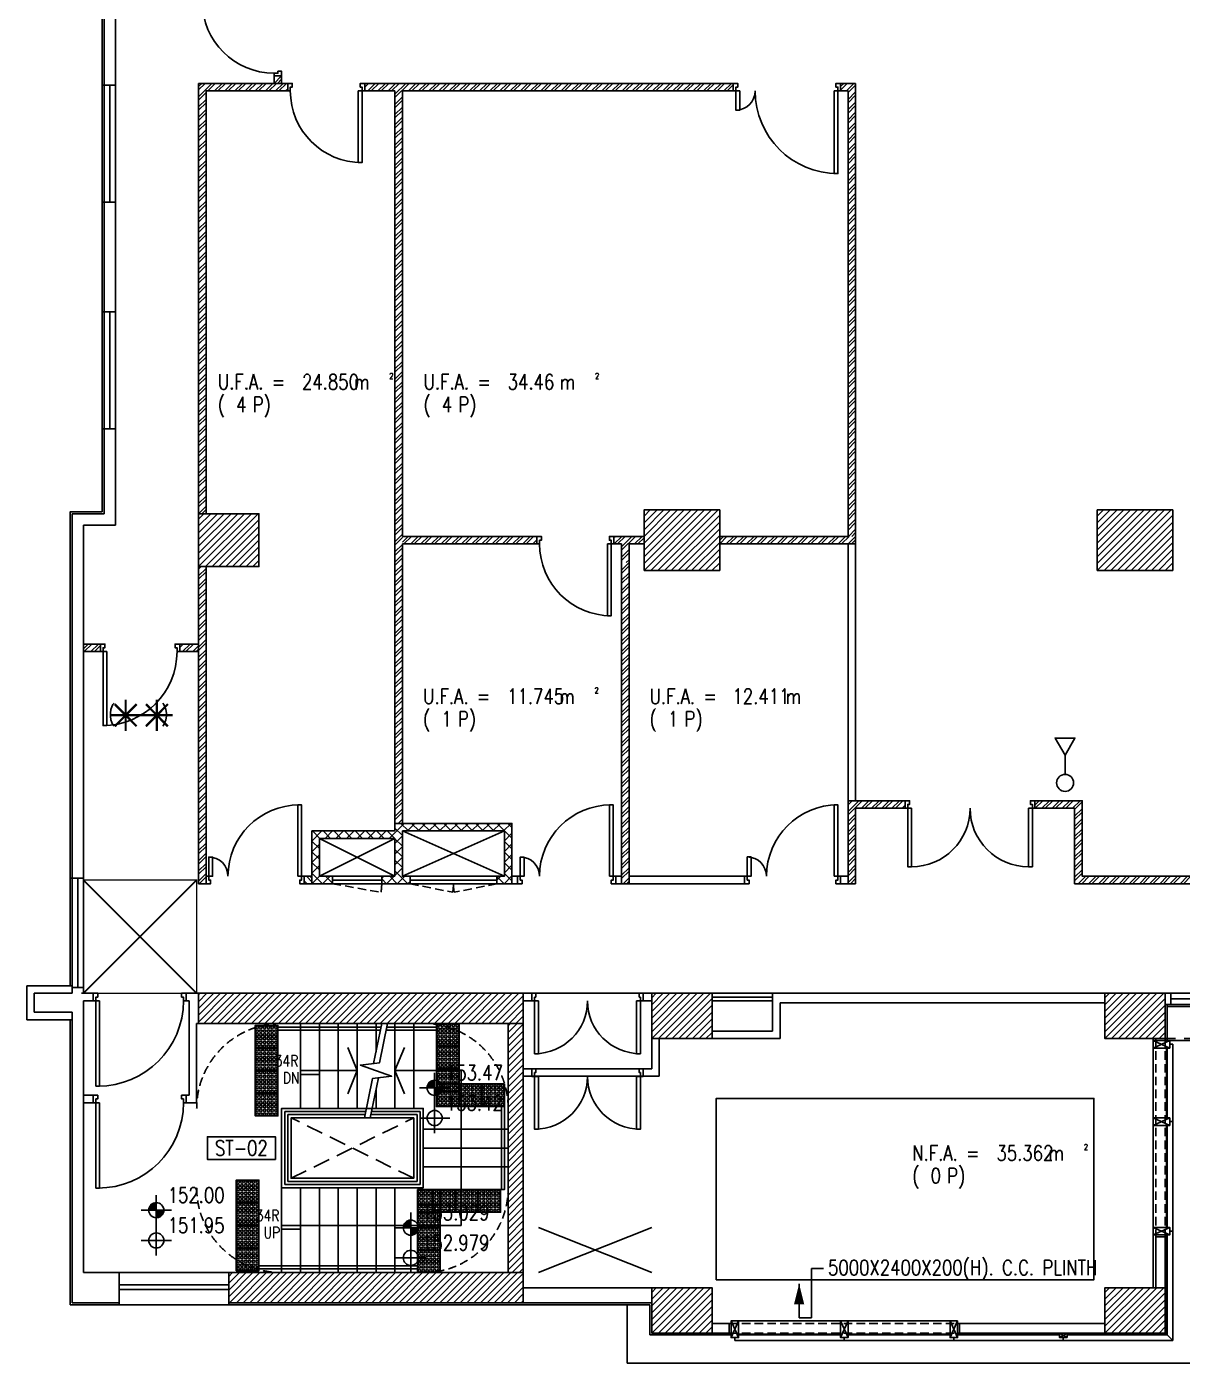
# Model space of a CAD drawing. Header units: millimetres. Extents: x -68474 to 336725, y -113450 to 40976.
# Drawn here: x 268350 to 283650, y -47675 to -29975 of the extents above; entities that cross this region are included whole.
import ezdxf
from ezdxf.enums import TextEntityAlignment as Align

# ---------------------------------------------------------------- set-up
doc = ezdxf.new("R2010")
doc.units = ezdxf.units.MM
doc.header["$LTSCALE"] = 900
for name, pattern in [('CYT_152$0$CENTER', [2, 1.25, -0.25, 0.25, -0.25]), ('CYT_152$0$HIDDEN', [0.375, 0.25, -0.125]), ('CYT_152$0$HIDDEN2', [0.1875, 0.125, -0.0625])]:
    doc.linetypes.add(name, pattern=pattern)
for name, color, linetype in [('CYT_152$0$HATCH', 8, 'Continuous'), ('CYT_152$0$LS-SAFTYSHOWER', 3, 'Continuous'), ('CYT_152$0$REF_LEV147-167$0$RLP315', 1, 'Continuous'), ('CYT_152$0$RLP032_S', 2, 'Continuous'), ('CYT_152$0$RLP043_N20', 3, 'Continuous'), ('CYT_152$0$RLP046_T20', 3, 'Continuous'), ('CYT_152$0$RLP064_C240', 240, 'Continuous'), ('CYT_152$0$RLP064_C240FS', 240, 'Continuous'), ('CYT_152$0$RLP064_C51', 51, 'Continuous'), ('CYT_152$0$RLP071-AI-20121112', 3, 'Continuous'), ('CYT_152$0$RLP082_MOE', 240, 'CYT_152$0$CENTER'), ('CYT_152$0$RLP223', 4, 'Continuous'), ('CYT_152$0$RLP223_C', 1, 'Continuous'), ('CYT_152$0$RLP223_H', 8, 'Continuous'), ('CYT_152$0$RLP240', 1, 'Continuous'), ('CYT_152$0$RLP280', 6, 'Continuous'), ('CYT_152$0$RLP314', 9, 'Continuous'), ('CYT_152$0$RLP315', 1, 'Continuous'), ('CYT_152$0$RLP340', 9, 'Continuous'), ('CYT_152$0$RLP383', 9, 'Continuous'), ('CYT_152$0$RLP390_C1', 1, 'Continuous'), ('CYT_152$0$RLP390_C2', 2, 'Continuous'), ('CYT_152$0$RLP390_C3', 3, 'Continuous'), ('CYT_152$0$RLP390_C9', 9, 'Continuous'), ('CYT_152$0$RLP390_S', 1, 'CYT_152$0$HIDDEN2'), ('CYT_152$0$RLP430_TAC', 8, 'Continuous'), ('CYT_152$0$RLP720', 1, 'CYT_152$0$HIDDEN2'), ('CYT_152$0$RLP740', 1, 'Continuous')]:
    doc.layers.add(name, color=color, linetype=linetype)
doc.styles.add('CYT_152$0$RLP-SIMPLEX', font='SIMPLEX.shx', dxfattribs={"width": 0.8})
pattern_1 = [(45, (271025, -42775), (-67.3519, 67.3519), []), (45, (271069.9, -42775), (-67.3519, 67.3519), [])]
pattern_2 = [(45, (273325, -37069.67), (-67.3519, 67.3519), []), (45, (273369.9, -37069.67), (-67.3519, 67.3519), [])]

# ---------------------------------------------------------------- blocks, each defined once
blk = doc.blocks.new('CYT_152$0$LEV')
for p, q in [((0, 2), (0, -2)), ((-2, 0), (2, 0))]:
    blk.add_line(p, q)
blk.add_circle((0, 0), 1)
blk = doc.blocks.new('CYT_152$0$S-LEV')
blk.add_blockref('CYT_152$0$LEV', (0, 0))
at = {"style": 'CYT_152$0$RLP-SIMPLEX', "width": 0.8}
blk.add_attdef('SFL', (1.5, 1), '', height=2, dxfattribs=at)
blk = doc.blocks.new('CYT_152$0$LEV1')
for p, q in [((0, 2), (0, -2)), ((-2, 0), (2, 0)), ((-1, 0.05), (0, 0.05)), ((-0.99, 0.15), (0, 0.15)), ((-0.97, 0.25), (0, 0.25)), ((1, -0.05), (0, -0.05)), ((0.99, -0.15), (0, -0.15)), ((0.97, -0.25), (0, -0.25)), ((0.94, -0.35), (0, -0.35)), ((0.9, -0.45), (0, -0.45)), ((0.84, -0.55), (0, -0.55)), ((0.76, -0.65), (0, -0.65)), ((0.67, -0.75), (0, -0.75)), ((0.53, -0.85), (0, -0.85)), ((0.33, -0.95), (0, -0.95))]:
    blk.add_line(p, q)
blk.add_circle((0, 0), 1)
blk = doc.blocks.new('CYT_152$0$F-LEV')
for p, q in [((-0.94, 0.35), (0, 0.35)), ((-0.9, 0.45), (0, 0.45)), ((-0.84, 0.55), (0, 0.55)), ((-0.76, 0.65), (0, 0.65)), ((-0.67, 0.75), (0, 0.75)), ((-0.53, 0.85), (0, 0.85)), ((-0.33, 0.95), (0, 0.95))]:
    blk.add_line(p, q)
blk.add_blockref('CYT_152$0$LEV1', (0, 0))
at = {"style": 'CYT_152$0$RLP-SIMPLEX', "width": 0.8}
blk.add_attdef('FFL', (1.5, 1), '', height=2, dxfattribs=at)
blk = doc.blocks.new('CYT_152$0$D02d')
for points in [[(85, 100), (35, 100), (35, 1045), (85, 1045)], [(1235, 100), (1185, 100), (1185, 355), (1235, 355)]]:
    blk.add_lwpolyline(points, close=True)
for points in [[(0, 0), (60, 0), (60, 50), (35, 50), (35, 100), (0, 100)], [(1270, 0), (1210, 0), (1210, 50), (1235, 50), (1235, 100), (1270, 100)]]:
    blk.add_lwpolyline(points)
for centre, radius, start, end in [((35, 100), 945, 0, 90), ((1235, 100), 255, 90, 180)]:
    blk.add_arc(centre, radius, start, end)
blk = doc.blocks.new('CYT_152$0$1')
at = {"layer": 'CYT_152$0$LS-SAFTYSHOWER'}
blk.add_lwpolyline([(0, 0), (131, 227), (-131, 227)], close=True, dxfattribs=at)
blk.add_lwpolyline([(0, 0), (0, -255)], dxfattribs=at)
blk.add_circle((0, -367), 112, dxfattribs=at)
blk = doc.blocks.new('CYT_152$0$A$C2F3A4170')
at = {"layer": 'CYT_152$0$RLP043_N20'}
for p, q in [((-10125, 854), (-10286, 854)), ((-10286, 854), (-10286, 202)), ((-10448, 202), (-10448, 650)), ((-10286, 202), (-10448, 202))]:
    blk.add_line(p, q, dxfattribs=at)
blk.add_lwpolyline([(-10448, 650, 0, 135, 0), (-10448, 380, 135, 135, 0)], format="xyseb", dxfattribs=at)
at = {"layer": 'CYT_152$0$RLP720', "linetype": 'ByBlock'}
blk.add_lwpolyline([(-11545, 707), (-6545, 707), (-6545, 3107), (-11545, 3107)], close=True, dxfattribs=at)
at = {"layer": 'CYT_152$0$RLP043_N20', "style": 'CYT_152$0$RLP-SIMPLEX', "width": 0.8}
blk.add_text('5000X2400X200(H). C.C. PLINTH', height=200, dxfattribs=at).set_placement((-10065, 767))
blk = doc.blocks.new('CYT_152$0$A$C15714936')
at = {"layer": 'CYT_152$0$RLP043_N20', "const_width": 30}
for points in [[(0, 207), (0, -207)], [(413, 207), (413, -207)], [(-207, 0), (207, 0)], [(-145, 147), (145, -147)], [(145, 147), (-145, -147)], [(207, 0), (620, 0)], [(268, 147), (558, -147)], [(558, 147), (268, -147)]]:
    blk.add_lwpolyline(points, dxfattribs=at)
at = {"layer": 'CYT_152$0$RLP043_N20', "style": 'CYT_152$0$RLP-SIMPLEX', "width": 0.8}
blk.add_text('(     )', height=200, dxfattribs=at).set_placement((-230, -78))
blk = doc.blocks.new('CYT_152$0$TAC')
blk.add_lwpolyline([(0, 0), (300, 0), (300, 300), (0, 300)], close=True)
for centre in [(25, 275), (25, 225), (25, 175), (75, 275), (75, 225), (75, 175), (125, 275), (125, 225), (125, 175), (175, 275), (175, 225), (175, 175), (225, 275), (225, 225), (225, 175), (275, 275), (275, 225), (275, 175), (25, 125), (25, 75), (25, 25), (75, 125), (75, 75), (75, 25), (125, 125), (125, 75), (125, 25), (175, 125), (175, 75), (175, 25), (225, 125), (225, 75), (225, 25), (275, 125), (275, 75), (275, 25)]:
    blk.add_circle(centre, 17.5)
blk = doc.blocks.new('CYT_152$0$DOUBLE')
at = {"layer": 'CYT_152$0$RLP315'}
for points in [[(561658, 376133), (561673, 376133), (561673, 376183), (561673, 376183), (561673, 376183), (561623, 376183), (561623, 376083), (561623, 376083), (561623, 376083), (561658, 376083)], [(563058, 376133), (563043, 376133), (563043, 376183), (563043, 376183), (563043, 376183), (563093, 376183), (563093, 376083), (563093, 376083), (563093, 376083), (563058, 376083)], [(561708, 376083), (561658, 376083), (561658, 375383), (561708, 375383)], [(563008, 376083), (563058, 376083), (563058, 375383), (563008, 375383)]]:
    blk.add_lwpolyline(points, close=True, dxfattribs=at)
for centre, start, end in [((561658, 376083), 270, 0), ((563058, 376083), 180, 270)]:
    blk.add_arc(centre, 700, start, end, dxfattribs=at)
blk = doc.blocks.new('CYT_152$0$ST-ARR')
at = {"color": 4}
blk.add_lwpolyline([(-306, -125), (0, 0), (306, -125)], dxfattribs=at)
blk = doc.blocks.new('CYT_152$0$hollow-1')
at = {"layer": 'CYT_152$0$RLP390_C2'}
blk.add_line((-40, 0), (0, 0), dxfattribs=at)
blk.add_lwpolyline([(-260, -50), (-260, 50), (-40, 50), (-40, -50)], close=True, dxfattribs=at)
at = {"layer": 'CYT_152$0$RLP390_C9'}
for p, q in [((-260, 50), (-40, -50)), ((-260, -50), (-40, 50))]:
    blk.add_line(p, q, dxfattribs=at)
blk = doc.blocks.new('CYT_152$0$hollow-3a')
at = {"layer": 'CYT_152$0$RLP390_C2'}
blk.add_line((15, -15), (100, -100), dxfattribs=at)
blk.add_lwpolyline([(-100, -15), (15, -15), (15, 100), (0, 100), (0, 0), (-100, 0), (-100, -15)], dxfattribs=at)
blk = doc.blocks.new('CYT_152$0$ED1600D')
for points in [[(-1575, 100), (-1625, 100), (-1625, 875), (-1575, 875)], [(-25, 100), (25, 100), (25, 875), (-25, 875)]]:
    blk.add_lwpolyline(points, close=True)
for points in [[(-1660, 0), (-1600, 0), (-1600, 50), (-1625, 50), (-1625, 100), (-1660, 100)], [(60, 0), (0, 0), (0, 50), (25, 50), (25, 100), (60, 100)]]:
    blk.add_lwpolyline(points)
for centre, start, end in [((-1575, 100), 0, 90), ((-25, 100), 90, 180)]:
    blk.add_arc(centre, 775, start, end)
blk = doc.blocks.new('CYT_152$0$ED900L')
blk.add_lwpolyline([(85, 100), (35, 100), (35, 1050), (85, 1050)], close=True)
for points in [[(0, 0), (60, 0), (60, 50), (35, 50), (35, 100), (0, 100)], [(1020, 0), (960, 0), (960, 50), (985, 50), (985, 100), (1020, 100)]]:
    blk.add_lwpolyline(points)
blk.add_arc((35, 100), 950, 0, 90)
blk = doc.blocks.new('CYT_152$0$ST-MARK')
at = {"color": 2}
blk.add_lwpolyline([(-5.5, -1.5), (-5.5, 1.5), (3.5, 1.5), (3.5, -1.5)], close=True, dxfattribs=at)
at = {"style": 'CYT_152$0$RLP-SIMPLEX', "width": 0.8}
blk.add_attdef('STAIR_NO', text='', height=2, dxfattribs=at).set_placement((-1, 0), align=Align.MIDDLE)
blk = doc.blocks.new('CYT_152$0$hollow-1a')
at = {"layer": 'CYT_152$0$RLP390_C2'}
blk.add_line((40, 0), (0, 0), dxfattribs=at)
blk.add_lwpolyline([(40, -50), (40, 50), (100, 50), (100, -50)], close=True, dxfattribs=at)
at = {"layer": 'CYT_152$0$RLP390_C9'}
for p, q in [((40, 50), (100, -50)), ((40, -50), (100, 50))]:
    blk.add_line(p, q, dxfattribs=at)
blk = doc.blocks.new('CYT_152$0$REF_LEV147-167$0$ED900L')
blk.add_lwpolyline([(85, 100), (35, 100), (35, 1050), (85, 1050)], close=True)
for points in [[(0, 0), (60, 0), (60, 50), (35, 50), (35, 100), (0, 100)], [(1020, 0), (960, 0), (960, 50), (985, 50), (985, 100), (1020, 100)]]:
    blk.add_lwpolyline(points)
blk.add_arc((35, 100), 950, 0, 90)
blk = doc.blocks.new('CYT_152$0$D02a')
for points in [[(-85, 100), (-35, 100), (-35, 1195), (-85, 1195)], [(-1385, 100), (-1335, 100), (-1335, 355), (-1385, 355)]]:
    blk.add_lwpolyline(points, close=True)
for points in [[(-1420, 0), (-1360, 0), (-1360, 50), (-1385, 50), (-1385, 100), (-1420, 100)], [(0, 0), (-60, 0), (-60, 50), (-35, 50), (-35, 100), (0, 100)]]:
    blk.add_lwpolyline(points)
for centre, radius, start, end in [((-35, 100), 1095, 90, 180), ((-1385, 100), 255, 0, 90)]:
    blk.add_arc(centre, radius, start, end)
blk = doc.blocks.new('CYT_152$0$ED1080L_1')
for points in [[(-85, 100), (-25, 100), (-25, 50), (-50, 50), (-50, 0), (-85, 0)], [(1145, 100), (1085, 100), (1085, 50), (1110, 50), (1110, 0), (1145, 0)]]:
    blk.add_lwpolyline(points)
blk.add_lwpolyline([(0, 0), (-50, 0), (-50, -1130), (0, -1130)], close=True)
blk.add_arc((-20, 0), 1130, 270, 0)
blk = doc.blocks.new('CYT_152$0$D02E__X')
for points in [[(660, -1), (710, -1), (710, 944), (660, 944)], [(-520, -1), (-470, -1), (-470, 254), (-520, 254)]]:
    blk.add_lwpolyline(points, close=True)
for points in [[(-555, -101), (-495, -101), (-495, -51), (-520, -51), (-520, -1), (-555, -1)], [(745, -101), (685, -101), (685, -51), (710, -51), (710, -1), (745, -1)]]:
    blk.add_lwpolyline(points)
for centre, radius, start, end in [((680, -1), 945, 90, 180), ((-520, -1), 255, 0, 90)]:
    blk.add_arc(centre, radius, start, end)
blk = doc.blocks.new('CYT_152$0$fsdfsdfs')
blk.add_lwpolyline([(85, 100), (35, 100), (35, 1080), (85, 1080)], close=True)
for points in [[(0, 0), (60, 0), (60, 50), (35, 50), (35, 100), (0, 100)], [(1050, 0), (990, 0), (990, 50), (1015, 50), (1015, 100), (1050, 100)]]:
    blk.add_lwpolyline(points)
blk.add_arc((35, 100), 980, 0, 90)
blk = doc.blocks.new('CYT_152')
at = {"layer": 'CYT_152$0$HATCH'}
h = blk.add_hatch(dxfattribs=at)
h.set_pattern_fill('ANSI31', color=256, scale=20, style=0)
h.set_pattern_definition([(45, (270625, -37125), (-44.9013, 44.9013), [])])
h.paths.add_polyline_path([(270625, -37125), (271425, -37125), (271425, -36425), (270625, -36425)])
h = blk.add_hatch(dxfattribs=at)
h.set_pattern_fill('ANSI31', color=256, scale=20, style=0)
h.set_pattern_definition([(45, (276525, -37175), (-44.9013, 44.9013), [])])
h.paths.add_polyline_path([(276525, -37175), (277525, -37175), (277525, -36375), (276525, -36375)])
h = blk.add_hatch(dxfattribs=at)
h.set_pattern_fill('ANSI31', color=256, scale=20, style=0)
h.set_pattern_definition([(45, (282525, -37175), (-44.9013, 44.9013), [])])
h.paths.add_polyline_path([(282525, -37175), (283525, -37175), (283525, -36375), (282525, -36375)])
h = blk.add_hatch(dxfattribs=at)
h.set_pattern_fill('ANSI31', color=256, scale=20, style=0)
h.set_pattern_definition([(45, (252625, -43375), (-44.90128, 44.90128), [])])
h.paths.add_polyline_path([(274925, -42775), (274925, -43175), (270625, -43175), (270625, -42775)])
h = blk.add_hatch(dxfattribs=at)
h.set_pattern_fill('ANSI31', color=256, scale=20, style=0)
h.set_pattern_definition([(45, (276625, -43375), (-44.9013, 44.9013), [])])
h.paths.add_polyline_path([(277425, -42775), (277425, -43375), (276625, -43375), (276625, -42775)])
h = blk.add_hatch(dxfattribs=at)
h.set_pattern_fill('ANSI31', color=256, scale=20, style=0)
h.set_pattern_definition([(45, (282625, -43375), (-44.9013, 44.9013), [])])
h.paths.add_polyline_path([(283425, -42775), (283425, -43375), (282625, -43375), (282625, -42775)])
h = blk.add_hatch(dxfattribs=at)
h.set_pattern_fill('ANSI31', color=256, scale=20, style=0)
h.set_pattern_definition([(45, (271025, -42775), (-44.9013, 44.9013), [])])
h.paths.add_polyline_path([(274725, -43175), (274725, -46475), (274925, -46475), (274925, -43175)])
h = blk.add_hatch(dxfattribs=at)
h.set_pattern_fill('ANSI31', color=256, scale=20, style=0)
h.set_pattern_definition([(45, (271025, -42575), (-44.9013, 44.9013), [])])
h.paths.add_polyline_path([(274925, -46875), (274925, -46475), (271025, -46475), (271025, -46875)])
h = blk.add_hatch(dxfattribs=at)
h.set_pattern_fill('ANSI31', color=256, scale=20, style=0)
h.set_pattern_definition([(45, (276625, -47275), (-44.9013, 44.9013), [])])
h.paths.add_polyline_path([(277425, -47275), (276625, -47275), (276625, -46675), (277425, -46675)])
h = blk.add_hatch(dxfattribs=at)
h.set_pattern_fill('ANSI31', color=256, scale=20, style=0)
h.set_pattern_definition([(45, (282625, -47275), (-44.9013, 44.9013), [])])
h.paths.add_polyline_path([(283425, -47275), (282625, -47275), (282625, -46675), (283425, -46675)])
at = {"layer": 'CYT_152$0$RLP223_H'}
h = blk.add_hatch(dxfattribs=at)
h.set_pattern_fill('ANSI32', color=256, scale=10, style=0)
h.set_pattern_definition([(45, (270625, -36425.03), (-67.3519, 67.3519), []), (45, (270669.9, -36425.03), (-67.3519, 67.3519), [])])
h.paths.add_polyline_path([(271805, -30725), (271805, -30825), (270725, -30825), (270725, -36425.03), (270625, -36425.03), (270625, -30725)])
h = blk.add_hatch(dxfattribs=at)
h.set_pattern_fill('ANSI32', color=256, scale=10, style=0)
h.set_pattern_definition([(45, (271625, -30725), (-67.35, 67.35), []), (45, (271669.9, -30725), (-67.35, 67.35), [])])
h.paths.add_polyline_path([(271725, -30625), (271625, -30625), (271625, -30725), (271725, -30725)])
h = blk.add_hatch(dxfattribs=at)
h.set_pattern_fill('ANSI32', color=256, scale=10, style=0)
h.set_pattern_definition([(45, (272325, -40525), (-67.3519, 67.3519), []), (45, (272369.9, -40525), (-67.3519, 67.3519), [])])
h.paths.add_polyline_path([(277705, -30825), (277705, -30725), (272825, -30725), (272825, -30825), (273225, -30825), (273225, -40525), (273325, -40525), (273325, -30825)])
h = blk.add_hatch(dxfattribs=at)
h.set_pattern_fill('ANSI32', color=256, scale=10, style=0)
h.set_pattern_definition(pattern_1)
h.paths.add_polyline_path([(279225, -36725), (279325, -36725), (279325, -30725), (279125, -30725), (279125, -30825), (279225, -30825)])
h = blk.add_hatch(dxfattribs=at)
h.set_pattern_fill('ANSI32', color=256, scale=10, style=0)
h.set_pattern_definition(pattern_2)
h.paths.add_polyline_path([(275105, -36725), (273325, -36725), (273325, -36825), (275105, -36825)])
h = blk.add_hatch(dxfattribs=at)
h.set_pattern_fill('ANSI32', color=256, scale=10, style=0)
h.set_pattern_definition(pattern_2)
h.paths.add_polyline_path([(276125, -36725), (276125, -36825), (276225, -36825), (276225, -37069.67), (276325, -37069.67), (276325, -36825), (276525, -36825), (276525, -36725)])
h = blk.add_hatch(dxfattribs=at)
h.set_pattern_fill('ANSI32', color=256, scale=10, style=0)
h.set_pattern_definition(pattern_2)
h.paths.add_polyline_path([(279325, -36825), (277525, -36825), (277525, -36725), (279325, -36725)])
h = blk.add_hatch(dxfattribs=at)
h.set_pattern_fill('ANSI32', color=256, scale=10, style=0)
h.set_pattern_definition(pattern_1)
h.paths.add_polyline_path([(270725, -37125), (270625, -37125), (270625, -41325), (270725, -41325), (270725, -41279.78), (270725, -41225)])
h = blk.add_hatch(dxfattribs=at)
h.set_pattern_fill('ANSI32', color=256, scale=10, style=0)
h.set_pattern_definition(pattern_1)
h.paths.add_polyline_path([(276225, -37075), (276225, -41325), (276325, -41325), (276325, -37075)])
h = blk.add_hatch(dxfattribs=at)
h.set_pattern_fill('ANSI32', color=256, scale=10, style=0)
h.set_pattern_definition([(45, (205675, -42775), (-67.35192, 67.35192), []), (45, (205719.9, -42775), (-67.35192, 67.35192), [])])
h.paths.add_polyline_path([(270625, -38250), (270625, -38150), (270375, -38150), (270375, -38250)])
h.paths.add_polyline_path([(269100, -38150), (269100, -38250), (269325, -38250), (269325, -38150)])
h = blk.add_hatch(dxfattribs=at)
h.set_pattern_fill('ANSI32', color=256, scale=10, style=0)
h.set_pattern_definition(pattern_1)
h.paths.add_polyline_path([(279325, -40325), (279980, -40325), (279980, -40225), (279225, -40225), (279225, -41325), (279325, -41325)])
h = blk.add_hatch(dxfattribs=at)
h.set_pattern_fill('ANSI32', color=256, scale=10, style=0)
h.set_pattern_definition([(45, (271025, -42875), (-67.3519, 67.3519), []), (45, (271069.9, -42875), (-67.3519, 67.3519), [])])
h.paths.add_polyline_path([(282325, -40225), (281700, -40225), (281700, -40325), (282225, -40325), (282225, -41325), (283775, -41325), (283775, -41225), (282325, -41225)])
h = blk.add_hatch(dxfattribs=at)
h.set_pattern_fill('_USER', color=256, scale=100, angle=45, style=0, double=1, pattern_type=0)
h.set_pattern_definition([(45, (272125, -41325), (-70.7107, 70.7107), []), (135, (272125, -41325), (-70.7107, -70.7107), [])])
h.paths.add_polyline_path([(273425, -41325), (273425, -41225), (273325, -41225), (273325, -40625), (274675, -40625), (274675, -41225), (274575, -41225), (274575, -41325), (274775, -41325), (274775, -40525), (273225, -40525), (273225, -40625), (272125, -40625), (272125, -41325), (272400, -41325), (272400, -41225), (272225, -41225), (272225, -40725), (273225, -40725), (273225, -41225), (273050, -41225), (273050, -41325)])
h = blk.add_hatch(dxfattribs=at)
h.set_pattern_fill('ANSI32', color=256, scale=10, style=0)
h.set_pattern_definition([(135, (333825, -42875), (67.35192, 67.35192), []), (135, (333780.1, -42875), (67.35192, 67.35192), [])])
h.paths.add_polyline_path([(272025, -41225), (272125, -41225), (272125, -41325), (272025, -41325)])
at = {"layer": 'CYT_152$0$RLP046_T20'}
for p, q in [((268350, -43125), (268950, -43125)), ((268925, -43125), (268925, -46900)), ((268925, -46900), (269575, -46900)), ((271025, -46900), (276600, -46900)), ((276600, -46900), (276600, -47300)), ((277675, -47300), (276600, -47300))]:
    blk.add_line(p, q, dxfattribs=at)
for points in [[(269575, -46875), (269575, -46900)], [(271025, -46875), (271025, -46900)]]:
    blk.add_lwpolyline(points, dxfattribs=at)
at = {"layer": 'CYT_152$0$RLP064_C51'}
for points in [[(273600, -45350), (271725, -45350), (271725, -44300), (273600, -44300)], [(271850, -44425), (273475, -44425), (273475, -45225), (271850, -45225)]]:
    blk.add_lwpolyline(points, close=True, dxfattribs=at)
at = {"layer": 'CYT_152$0$RLP082_MOE', "color": 1, "linetype": 'CYT_152$0$HIDDEN', "const_width": 20}
for points in [[(270600, -41275), (269100, -42775)], [(270600, -42775), (269100, -41275)]]:
    blk.add_lwpolyline(points, dxfattribs=at)
blk.add_lwpolyline([(269100, -41275), (270600, -41275), (270600, -42775), (269100, -42775)], close=True, dxfattribs=at)
at = {"layer": 'CYT_152$0$RLP223'}
for p, q in [((269375, -29300), (269375, -30750)), ((269525, -29300), (269525, -30750)), ((269375, -30750), (269525, -30750)), ((271725, -30625), (271625, -30625)), ((271625, -30625), (271625, -30725)), ((271725, -30725), (271725, -30625)), ((277705, -30725), (277705, -30825)), ((277705, -30725), (277705, -30825)), ((279125, -30725), (279325, -30725)), ((279125, -30825), (279125, -30725)), ((279125, -30825), (279125, -30725)), ((279325, -30725), (279325, -36825)), ((270725, -36425), (270725, -30825)), ((273225, -30825), (273225, -40625)), ((273325, -30825), (273325, -36725)), ((279125, -30825), (279225, -30825)), ((279225, -30825), (279225, -36725)), ((269375, -32300), (269375, -33750)), ((269375, -32300), (269525, -32300)), ((269525, -32300), (269525, -33750)), ((269375, -33750), (269525, -33750)), ((269375, -35300), (269375, -36425)), ((269375, -35300), (269525, -35300)), ((269525, -35300), (269525, -36575)), ((268950, -36425), (268950, -41250)), ((268950, -36425), (269375, -36425)), ((269100, -36575), (269100, -41250)), ((269100, -36575), (269525, -36575)), ((275105, -36725), (273325, -36725)), ((276525, -36725), (276125, -36725)), ((279225, -36725), (277525, -36725)), ((275105, -36825), (273325, -36825)), ((276225, -36825), (276125, -36825)), ((276525, -36825), (276325, -36825)), ((279325, -36825), (277525, -36825)), ((279225, -36825), (279225, -40225)), ((279325, -36825), (279325, -40225)), ((272125, -41325), (272125, -40625)), ((272125, -40625), (273225, -40625)), ((272125, -41325), (272125, -40625)), ((272225, -41225), (272225, -40725)), ((272225, -40725), (273225, -40725)), ((273225, -41225), (273225, -40725)), ((273225, -41225), (273225, -40825)), ((273225, -41225), (273225, -40825)), ((273225, -41225), (273225, -40825)), ((272400, -41225), (272400, -41325)), ((273050, -41225), (273050, -41325)), ((273425, -41225), (273425, -41325)), ((274575, -41225), (274575, -41325)), ((276225, -41225), (276225, -41325)), ((276325, -41225), (277855, -41225)), ((277855, -41225), (277855, -41325)), ((279125, -41225), (279225, -41225)), ((269100, -41250), (268950, -41250)), ((273425, -41325), (273050, -41325)), ((276225, -41325), (276325, -41325)), ((276325, -41325), (277855, -41325)), ((279125, -41325), (279225, -41325)), ((268450, -42775), (268450, -43025)), ((268950, -42775), (268450, -42775)), ((269100, -42700), (268950, -42700)), ((268950, -42700), (268950, -42775)), ((269230, -42775), (269230, -42875)), ((270460, -42775), (270460, -42875)), ((270460, -42775), (270625, -42775)), ((274925, -42775), (275040, -42775)), ((282625, -42775), (278225, -42775)), ((278225, -42775), (278225, -43275)), ((283425, -42775), (283500, -42775)), ((283500, -42775), (283500, -42925)), ((270500, -42875), (270500, -44125)), ((282625, -42900), (278325, -42900)), ((278325, -42900), (278325, -43375)), ((283425, -42925), (283500, -42925)), ((268950, -43025), (268450, -43025)), ((268950, -43025), (268950, -46875)), ((270600, -43175), (270600, -44225)), ((270625, -43175), (270600, -43175)), ((277425, -43275), (278225, -43275)), ((276625, -43375), (276625, -43775)), ((276725, -43375), (276725, -43875)), ((277425, -43375), (278325, -43375)), ((274925, -43775), (275040, -43775)), ((276510, -43775), (276510, -43875)), ((276510, -43775), (276625, -43775)), ((276510, -43875), (276725, -43875)), ((269230, -44125), (269230, -44225)), ((270500, -44125), (270460, -44125)), ((270460, -44125), (270460, -44225)), ((270460, -44225), (270600, -44225)), ((283300, -46000), (283425, -46000)), ((283300, -46000), (283300, -46675)), ((283425, -46000), (283425, -46675)), ((269650, -46475), (269100, -46475)), ((269575, -46875), (268950, -46875)), ((277425, -47150), (277650, -47150)), ((277650, -47275), (277650, -47150)), ((277650, -47275), (277650, -47150)), ((280700, -47150), (282625, -47150)), ((280700, -47275), (280700, -47150)), ((277425, -47275), (277675, -47275)), ((280700, -47275), (282625, -47275))]:
    blk.add_line(p, q, dxfattribs=at)
for points in [[(270625, -30725), (271805, -30725)], [(270625, -30725), (270625, -36425)], [(271805, -30825), (271805, -30725)], [(272825, -30725), (277705, -30725)], [(272825, -30825), (272825, -30725)], [(277705, -30825), (277705, -30725)], [(277705, -30825), (277705, -30725)], [(277705, -30825), (277705, -30725)], [(279125, -30825), (279125, -30725)], [(279125, -30825), (279125, -30725)], [(279125, -30825), (279125, -30725)], [(270725, -30825), (271805, -30825)], [(272825, -30825), (273225, -30825)], [(273325, -30825), (277705, -30825)], [(275105, -36825), (275105, -36725)], [(276125, -36725), (276125, -36825)], [(273325, -36825), (273325, -40525)], [(276225, -41225), (276225, -41225), (276225, -36825)], [(276325, -41325), (276325, -36825)], [(270725, -37125), (270725, -41325), (270625, -41325), (270625, -37125)], [(269100, -38150), (269325, -38150), (269325, -38250), (269100, -38250)], [(279325, -41325), (279325, -40325), (279980, -40325), (279980, -40225), (279225, -40225), (279225, -41325)], [(282225, -41325), (282225, -40325), (281700, -40325), (281700, -40225), (282325, -40225), (282325, -41225), (283775, -41225), (283775, -41325), (282225, -41325)], [(273225, -40525), (274775, -40525), (274775, -41325), (274575, -41325)], [(273325, -40625), (273325, -41225), (273425, -41225)], [(274575, -41225), (274675, -41225), (274675, -40625), (273325, -40625)], [(272025, -41225), (272025, -41325)], [(272125, -41225), (272025, -41225), (272025, -41325)], [(272225, -41225), (272400, -41225)], [(273050, -41225), (273225, -41225)], [(274775, -41325), (274850, -41325), (274850, -41225), (274775, -41225)], [(276225, -41325), (276150, -41325), (276150, -41225), (276225, -41225)], [(276225, -41225), (276225, -41325)], [(279125, -41225), (279125, -41325)], [(279125, -41225), (279125, -41325)], [(272025, -41325), (272400, -41325)], [(279225, -41325), (279325, -41325)], [(269230, -42775), (269075, -42775)], [(269100, -42700), (269100, -42775)], [(274925, -42875), (275040, -42875), (275040, -42775)], [(276625, -42775), (276510, -42775), (276510, -42875), (276625, -42875)], [(269100, -42875), (269100, -46475)], [(269230, -42875), (269100, -42875)], [(270500, -42875), (270460, -42875)], [(274925, -43875), (275040, -43875), (275040, -43775)], [(269230, -44125), (269100, -44125)], [(269230, -44225), (269100, -44225)], [(270500, -44125), (270460, -44125)], [(269575, -46875), (269575, -46475)], [(276625, -46675), (274925, -46675)], [(276625, -46875), (274925, -46875)]]:
    blk.add_lwpolyline(points, dxfattribs=at)
blk.add_lwpolyline([(270375, -38150), (270625, -38150), (270625, -38250), (270375, -38250)], close=True, dxfattribs=at)
at = {"layer": 'CYT_152$0$RLP223_C'}
for p, q in [((283450, -42950), (288600, -42950)), ((288600, -43400), (283485, -43400)), ((275040, -43775), (276510, -43775)), ((276510, -43875), (275040, -43875))]:
    blk.add_line(p, q, dxfattribs=at)
at = {"layer": 'CYT_152$0$RLP223_C', "linetype": 'CYT_152$0$HIDDEN'}
blk.add_line((288625, -43375), (283425, -43375), dxfattribs=at)
at = {"layer": 'CYT_152$0$RLP223_C'}
for points in [[(269350, -30750), (269350, -32300)], [(269350, -33750), (269350, -35300)], [(268925, -41250), (268925, -42675)], [(269575, -46900), (271025, -46900)]]:
    blk.add_lwpolyline(points, dxfattribs=at)
at = {"layer": 'CYT_152$0$RLP223_H'}
blk.add_line((276625, -42775), (274925, -42775), dxfattribs=at)
at = {"layer": 'CYT_152$0$RLP240'}
for p, q in [((273051.92, -43175), (272943.6, -43704.57)), ((273006.4, -43895.43), (272898.08, -44425))]:
    blk.add_line(p, q, dxfattribs=at)
at = {"layer": 'CYT_152$0$RLP240', "color": 4}
for p, q in [((271975, -43850), (272225, -43850)), ((271725, -45900), (271975, -45900))]:
    blk.add_line(p, q, dxfattribs=at)
at = {"layer": 'CYT_152$0$RLP240', "linetype": 'CYT_152$0$HIDDEN'}
for p, q in [((273475, -45225), (271850, -44425)), ((271850, -45225), (273475, -44425))]:
    blk.add_line(p, q, dxfattribs=at)
at = {"layer": 'CYT_152$0$RLP240'}
for points in [[(271975, -44300), (271975, -43175)], [(272225, -44300), (272225, -43175)], [(272475, -44300), (272475, -43175)], [(272725, -44300), (272725, -43175)], [(273128.48, -43175), (273022.14, -43694.88), (272769.23, -43726.09), (273180.77, -43873.91), (272927.86, -43905.12), (272821.52, -44425)], [(272975, -43551.08), (272975, -43175)], [(273225, -44300), (273225, -43175)], [(273225, -44300), (273225, -43175)], [(273475, -44300), (273475, -43175)], [(273225, -43800), (274100, -43800), (274100, -45850), (271725, -45850)], [(271975, -43800), (272725, -43800)], [(272975, -44300), (272975, -44048.92)], [(272923.64, -44300), (273600, -44300), (273600, -45350), (271725, -45350), (271725, -44300), (272847.09, -44300)], [(271850, -45225), (271850, -44425), (272821.52, -44425)], [(272898.08, -44425), (273475, -44425), (273475, -45225), (271850, -45225)], [(273600, -44575), (274725, -44575)], [(273600, -44825), (274725, -44825)], [(273600, -45075), (274725, -45075)], [(271725, -45225), (271725, -46475)], [(271975, -45350), (271975, -46475)], [(272225, -45350), (272225, -46475)], [(272475, -45350), (272475, -46475)], [(272725, -45350), (272725, -46475)], [(272975, -45350), (272975, -46475)], [(273225, -45350), (273225, -46475)]]:
    blk.add_lwpolyline(points, dxfattribs=at)
at = {"layer": 'CYT_152$0$RLP240', "linetype": 'CYT_152$0$HIDDEN2'}
for centre, start, end in [((271725, -44300), 90, 180), ((273600, -44300), 360, 90), ((271725, -45350), 180, 270), ((273600, -45350), 270, 0)]:
    blk.add_arc(centre, 1125, start, end, dxfattribs=at)
at = {"layer": 'CYT_152$0$RLP280'}
for points in [[(270625, -37125), (271425, -37125), (271425, -36425), (270625, -36425)], [(276525, -37175), (277525, -37175), (277525, -36375), (276525, -36375)], [(282525, -37175), (283525, -37175), (283525, -36375), (282525, -36375)], [(274925, -42775), (274925, -43175), (270625, -43175), (270625, -42775)], [(277425, -42775), (277425, -43375), (276625, -43375), (276625, -42775)], [(283425, -42775), (283425, -43375), (282625, -43375), (282625, -42775)], [(274725, -43175), (274725, -46475), (274925, -46475), (274925, -43175)], [(274925, -46475), (274925, -46875), (271025, -46875), (271025, -46475), (274925, -46475)], [(277425, -47275), (276625, -47275), (276625, -46675), (277425, -46675)], [(283425, -47275), (282625, -47275), (282625, -46675), (283425, -46675)], [(283425, -47275), (282625, -47275), (282625, -46675), (283425, -46675)]]:
    blk.add_lwpolyline(points, close=True, dxfattribs=at)
at = {"layer": 'CYT_152$0$RLP314'}
for p, q in [((268950, -41250), (268950, -42700)), ((269025, -41250), (269025, -42700)), ((269100, -41250), (269100, -42700))]:
    blk.add_line(p, q, dxfattribs=at)
for points in [[(269375, -30750), (269375, -32300)], [(269450, -30750), (269450, -32300)], [(269525, -30750), (269525, -32300)], [(269375, -33750), (269375, -35300)], [(269450, -33750), (269450, -35300)], [(269525, -33750), (269525, -35300)], [(283500, -42775), (288625, -42775)], [(283500, -42850), (288625, -42850)], [(283500, -42925), (288625, -42925)], [(269575, -46475), (271025, -46475)], [(269575, -46637.5), (271025, -46637.5)], [(269575, -46700), (271025, -46700)]]:
    blk.add_lwpolyline(points, dxfattribs=at)
at = {"layer": 'CYT_152$0$RLP315'}
for p, q in [((273325, -41225), (274675, -40625)), ((273325, -40625), (274675, -41225)), ((273225, -41225), (272225, -40725)), ((272225, -41225), (273225, -40725)), ((272025, -41325), (272025, -41225)), ((272025, -41325), (272025, -41225)), ((276225, -41325), (276225, -41225)), ((276225, -41325), (276225, -41225)), ((277425, -42775), (278225, -42775)), ((277425, -42825), (278225, -42825)), ((277425, -42875), (278225, -42875)), ((275125, -46475), (276625, -45875)), ((276625, -46475), (275125, -45875))]:
    blk.add_line(p, q, dxfattribs=at)
at = {"layer": 'CYT_152$0$RLP340'}
for p, q in [((271767.5, -45307.5), (271767.5, -44342.5)), ((271767.5, -44342.5), (272838.4, -44342.5))]:
    blk.add_line(p, q, dxfattribs=at)
for points in [[(273041.7, -43225), (271675, -43225), (271675, -43265)], [(271675, -43265), (273033.52, -43265)], [(273110.07, -43265), (273775, -43265), (273775, -43225), (273118.25, -43225)], [(272914.95, -44342.5), (273557.5, -44342.5), (273557.5, -45307.5), (271767.5, -45307.5)], [(271807.5, -45267.5), (271807.5, -44382.5), (272830.22, -44382.5)], [(272906.77, -44382.5), (273517.5, -44382.5), (273517.5, -45267.5), (271807.5, -45267.5)], [(274635, -45375), (274635, -44275), (274675, -44275), (274675, -45375), (274635, -45375)], [(271425, -46385), (273525, -46385), (273525, -46425), (271425, -46425), (271425, -46385)]]:
    blk.add_lwpolyline(points, dxfattribs=at)
at = {"layer": 'CYT_152$0$RLP383'}
for p, q in [((283440, -44425), (283440, -43500)), ((283450, -44425), (283450, -43500)), ((283525, -47375), (283525, -43450)), ((283440, -44525), (283440, -45875)), ((283450, -44525), (283450, -45875)), ((283440, -47290), (283440, -45975)), ((283440, -45975), (283440, -47025)), ((283450, -47300), (283450, -45975)), ((283450, -45975), (283450, -47025)), ((276300, -46900), (276300, -47675)), ((277725, -47375), (283525, -47375)), ((277775, -47290), (279125, -47290)), ((277775, -47300), (279125, -47300)), ((279225, -47290), (280575, -47290)), ((279225, -47300), (280575, -47300)), ((280675, -47290), (282025, -47290)), ((280675, -47300), (282025, -47300)), ((282125, -47290), (283440, -47290)), ((282125, -47300), (283450, -47300)), ((276300, -47675), (283825, -47675))]:
    blk.add_line(p, q, dxfattribs=at)
at = {"layer": 'CYT_152$0$RLP390_C1'}
for p, q in [((283265, -43375), (283265, -44425)), ((283265, -45875), (283265, -44525)), ((283265, -46675), (283265, -45875)), ((280575, -47115), (277775, -47115))]:
    blk.add_line(p, q, dxfattribs=at)
at = {"layer": 'CYT_152$0$RLP390_C3'}
for p, q in [((269350, -29300), (269350, -30750)), ((269375, -30750), (269350, -30750)), ((269350, -32300), (269350, -33750)), ((269375, -32300), (269350, -32300)), ((269375, -33750), (269350, -33750)), ((269350, -35300), (269350, -36400)), ((269375, -35300), (269350, -35300)), ((268350, -42675), (268350, -43125)), ((268950, -42675), (268350, -42675)), ((283450, -42925), (283450, -43400))]:
    blk.add_line(p, q, dxfattribs=at)
blk.add_lwpolyline([(269350, -36400), (268925, -36400), (268925, -41250), (268950, -41250)], dxfattribs=at)
at = {"layer": 'CYT_152$0$RLP390_S'}
for p, q in [((283300, -43375), (283300, -46000)), ((283425, -43375), (283425, -46000)), ((277650, -47150), (280700, -47150)), ((277650, -47275), (280700, -47275))]:
    blk.add_line(p, q, dxfattribs=at)
at = {"layer": 'CYT_152$0$RLP740'}
for p, q in [((273050, -41225), (272400, -41225)), ((273425, -41225), (274575, -41225)), ((273050, -41275), (272400, -41275)), ((273050, -41325), (272400, -41325)), ((273425, -41275), (274575, -41275)), ((273425, -41325), (274575, -41325))]:
    blk.add_line(p, q, dxfattribs=at)
at = {"layer": 'CYT_152$0$RLP740', "linetype": 'CYT_152$0$HIDDEN2'}
for p, q in [((272400, -41325), (273040.13, -41437.87)), ((273425, -41325), (273990.13, -41437.87)), ((274575, -41325), (274009.87, -41437.87))]:
    blk.add_line(p, q, dxfattribs=at)
for centre, start, end in [((272400, -41325), 350, 0), ((273350, -41325), 350, 0), ((274650, -41325), 180, 190)]:
    blk.add_arc(centre, 650, start, end, dxfattribs=at)
at = {"xscale": -1}
for p, rotation in [((283525, -43450), 180), ((283525, -44475), 180), ((283525, -45925), 180), ((277725, -47375), 90), ((279175, -47375), 90), ((280625, -47375), 90)]:
    blk.add_blockref('CYT_152$0$hollow-1', p, dxfattribs=dict(at, rotation=rotation))
blk.add_blockref('CYT_152$0$hollow-3a', (283425, -47275))
at = {"rotation": 90}
blk.add_blockref('CYT_152$0$hollow-1a', (282075, -47375), dxfattribs=at)
at = {"layer": 'CYT_152$0$REF_LEV147-167$0$RLP315', "extrusion": (0, 0, -1), "zscale": -1, "rotation": 270}
blk.add_blockref('CYT_152$0$REF_LEV147-167$0$ED900L', (-271725, -29605), dxfattribs=at)
at = {"layer": 'CYT_152$0$RLP032_S', "xscale": 100, "yscale": 100, "zscale": 100}
for p, values in [((273750.78, -44027.59), {'FFL': '153.47'}), ((270065.75, -45648.34), {'FFL': '152.00'}), ((273435.14, -45879.67), {'FFL': '153.029'})]:
    blk.add_blockref('CYT_152$0$F-LEV', p, dxfattribs=at).add_auto_attribs(values)
at = {"layer": 'CYT_152$0$RLP032_S', "xscale": 100, "yscale": 100}
for p, values in [((273750.78, -44427.59), {'SFL': '153.42'}), ((270065.75, -46048.34), {'SFL': '151.95'}), ((273435.14, -46279.67), {'SFL': '152.979'})]:
    blk.add_blockref('CYT_152$0$S-LEV', p, dxfattribs=at).add_auto_attribs(values)
at = {"layer": 'CYT_152$0$RLP064_C240'}
blk.add_blockref('CYT_152$0$A$C2F3A4170', (289025, -47275), dxfattribs=at)
at = {"layer": 'CYT_152$0$RLP064_C240FS'}
blk.add_blockref('CYT_152$0$A$C15714936', (269660.32, -39093.04), dxfattribs=at)
at = {"layer": 'CYT_152$0$RLP071-AI-20121112', "xscale": -1}
blk.add_blockref('CYT_152$0$1', (282098.09, -39622.14), dxfattribs=at)
at = {"layer": 'CYT_152$0$RLP240', "extrusion": (0, 0, -1), "zscale": -1, "rotation": 90}
blk.add_blockref('CYT_152$0$ST-ARR', (-272725, -43800), dxfattribs=at)
at = {"layer": 'CYT_152$0$RLP240', "rotation": 90}
blk.add_blockref('CYT_152$0$ST-ARR', (273225, -43800), dxfattribs=at)
at = {"layer": 'CYT_152$0$RLP240'}
ref = blk.add_blockref('CYT_152$0$ST-MARK', (271092.07, -44825), dxfattribs=dict(at, xscale=-100, yscale=100, zscale=100))
ref.add_attrib('STAIR_NO', 'ST-02', dxfattribs={"layer": '0', "height": 200, "style": 'CYT_152$0$RLP-SIMPLEX', "width": 0.8}).set_placement((271192.07, -44825), align=Align.MIDDLE)
at = {"layer": 'CYT_152$0$RLP315', "rotation": 180}
for name, p in [('CYT_152$0$ED900L', (272825, -30725)), ('CYT_152$0$ED900L', (276125, -36725)), ('CYT_152$0$ED1600D', (280040, -40225))]:
    blk.add_blockref(name, p, dxfattribs=at)
at = {"layer": 'CYT_152$0$RLP315', "xscale": -1, "rotation": 180}
for name, p in [('CYT_152$0$D02a', (279125, -30725)), ('CYT_152$0$fsdfsdfs', (269325, -38150))]:
    blk.add_blockref(name, p, dxfattribs=at)
at = {"layer": 'CYT_152$0$RLP315'}
for name, p in [('CYT_152$0$D02E__X', (271279.82, -41224.46)), ('CYT_152$0$D02E__X', (275404.82, -41224.46)), ('CYT_152$0$ED1080L_1', (269315, -42875)), ('CYT_152$0$ED1080L_1', (269315, -44225))]:
    blk.add_blockref(name, p, dxfattribs=at)
at = {"layer": 'CYT_152$0$RLP315', "xscale": -1}
for name, p in [('CYT_152$0$D02d', (279125, -41325)), ('CYT_152$0$DOUBLE', (838132.88, -418958.26)), ('CYT_152$0$DOUBLE', (838132.88, -419958.26))]:
    blk.add_blockref(name, p, dxfattribs=at)
at = {"layer": 'CYT_152$0$RLP430_TAC', "xscale": -1}
for p in [(274075, -43475), (271675, -43500), (271675, -43800), (274075, -43775), (271425, -45550), (271425, -45850)]:
    blk.add_blockref('CYT_152$0$TAC', p, dxfattribs=at)
at = {"layer": 'CYT_152$0$RLP430_TAC'}
for p, rotation in [((271675, -43800), 180), ((274075, -43775), 180), ((274075, -43975), 180), ((274375, -43975), 180), ((274675, -43975), 180), ((271675, -44100), 180), ((274025, -45375), 270), ((274325, -45375), 270), ((271425, -45850), 180), ((271425, -46150), 180)]:
    blk.add_blockref('CYT_152$0$TAC', p, dxfattribs=dict(at, rotation=rotation))
at = {"layer": 'CYT_152$0$RLP430_TAC', "xscale": -1}
for p, rotation in [((273825, -45375), 90), ((274025, -45375), 90), ((273525, -46175), 180)]:
    blk.add_blockref('CYT_152$0$TAC', p, dxfattribs=dict(at, rotation=rotation))
at = {"layer": 'CYT_152$0$RLP430_TAC'}
for p in [(273525, -45875), (273525, -46175)]:
    blk.add_blockref('CYT_152$0$TAC', p, dxfattribs=at)
at = {"layer": 'CYT_152$0$RLP043_N20', "style": 'CYT_152$0$RLP-SIMPLEX', "width": 0.8}
for s, height, p in [('U.F.A. =       m', 200, (270880.52, -34778.19)), ('24.850', 200, (271994.56, -34778.19)), ('2', 75, (273151.58, -34636.04)), ('U.F.A. =       m', 200, (273604.2, -34778.19)), ('34.46', 200, (274718.25, -34778.19)), ('2', 75, (275875.27, -34636.04)), ('(   P)', 200, (270880.52, -35078.19)), ('(   P)', 200, (273604.2, -35078.19)), ('4', 200, (271122.64, -35078.19)), ('4', 200, (273846.32, -35078.19)), ('U.F.A. =       m', 200, (273597.67, -38942.4)), ('11.745', 200, (274711.72, -38942.4)), ('2', 75, (275868.74, -38800.25)), ('U.F.A. =       m', 200, (276597.67, -38942.4)), ('12.411', 200, (277694.43, -38942.4)), ('(   P)', 200, (273597.67, -39242.4)), ('1', 200, (273839.79, -39242.4)), ('(   P)', 200, (276597.67, -39242.4)), ('1', 200, (276839.79, -39242.4)), ('2', 75, (282346.91, -44849.55)), ('N.F.A. =       m', 200, (280075.85, -44991.7)), ('35.362', 200, (281189.89, -44991.7)), ('(   P)', 200, (280075.85, -45291.7)), ('0', 200, (280317.97, -45291.7))]:
    blk.add_text(s, height=height, dxfattribs=at).set_placement(p)
at = {"layer": 'CYT_152$0$RLP240', "style": 'CYT_152$0$RLP-SIMPLEX', "width": 0.8}
for s, p in [('34R', (271632.54, -43744.37)), ('DN', (271741.11, -43969.37)), ('34R', (271382.54, -45794.37)), ('UP', (271485.4, -46019.37))]:
    blk.add_text(s, height=150, dxfattribs=at).set_placement(p)

msp = doc.modelspace()

# ---------------------------------------------------------------- block references
msp.add_blockref('CYT_152', (0, 0))

doc.saveas('drawing.dxf')
